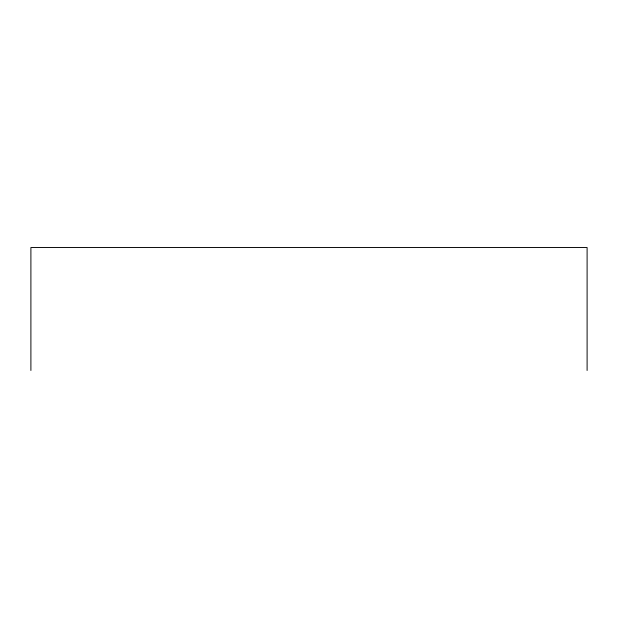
<?xml version="1.0" encoding="UTF-8"?>
<svg xmlns="http://www.w3.org/2000/svg" width="618" height="618" viewBox="0 0 618 618"><rect width="100%" height="100%" fill="white"/><g stroke="black" fill="none" stroke-linecap="round" stroke-linejoin="round"><path stroke-width="0.93" d="M587.1 370.468L587.1 247.532L30.9 247.532L30.9 370.468"/></g></svg>
